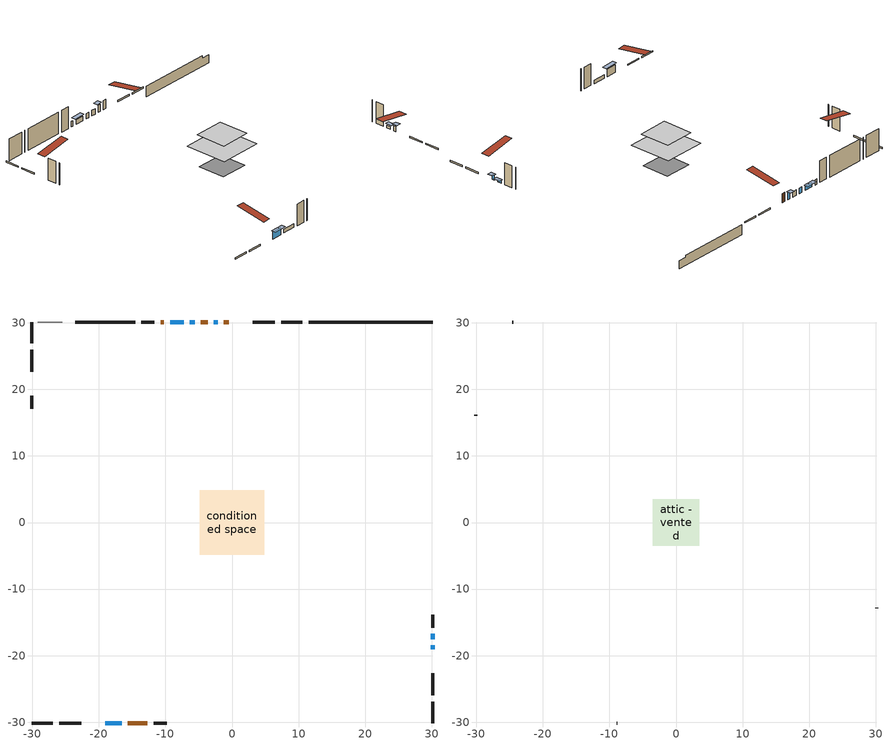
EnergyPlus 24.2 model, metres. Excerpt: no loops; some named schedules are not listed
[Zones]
conditioned space
 floor adiabatic (AdiabaticFloorConstruction): -4.82,-4.82 -4.82,4.82 4.82,4.82 4.82,-4.82 z2.72
 floor foundation (Slab1 construction): -3.19,-3.19 -3.19,3.19 3.19,3.19 3.19,-3.19 z-1.98
 wall outside (RimJoist1 construction): 10.58,30.11 7.36,30.11 / -30.11,-30.11 -26.89,-30.11 / -30.11,30.11 -30.11,26.89 / 30.11,-30.11 30.11,-26.89 z0.28:0.58
 wall outside (RimJoist2 construction): 6.43,30.11 3.11,30.11 / -25.96,-30.11 -22.64,-30.11 / -30.11,25.96 -30.11,22.64 / 30.11,-25.96 30.11,-22.64 z0.28:0.58
 wall outside (AdiabaticWallConstruction 1): -0.49,30.11 -1.24,30.11 z0.28:2.31
 wall outside (AdiabaticWallConstruction): -2.17,30.11 -2.73,30.11 z0.28:1.86; -5.59,30.11 -6.34,30.11 z0.28:1.5; 30.11,-19.03 30.11,-18.44 z0.28:1.45; -19.03,-30.11 -16.57,-30.11 z0.28:1.91; 30.11,-17.52 30.11,-16.7 z0.28:0.89; -7.27,30.11 -9.3,30.11 z0.28:1.3
 wall outside (Wall1 construction): -11.65,30.11 -13.6,30.11 / -11.76,-30.11 -9.82,-30.11 / -30.11,19.03 -30.11,17.08 / 30.11,-15.77 30.11,-13.82 z0.28:5.16
 wall foundation (FoundationWall1 construction): 11.51,30.11,-1.98 11.51,30.11,0.28 28.25,30.11,0.28 28.25,30.11,-0.21 30.11,30.11,-0.21 30.11,30.11,-1.98
 wall othersidecoefficients (AdiabaticWallConstruction): -3.65,30.11 -4.66,30.11 / -10.23,30.11 -10.72,30.11 z0.28:1.5; -15.64,-30.11 -12.69,-30.11 z0.28:1.07
 wall othersidecoefficients (Wall2 construction): -14.53,30.11 -23.54,30.11 z0.28:5.16
 wall adiabatic (Wall4 construction): -25.49,30.11 -29.18,30.11 z0.28:5.16
 window (WindowConstruction 3): -2.17,30.11 -2.73,30.11 z0.28:1.86
 window (WindowConstruction 5): -5.59,30.11 -6.34,30.11 z0.28:1.5
 window (WindowConstruction 4): 30.11,-19.03 30.11,-18.44 z0.28:1.45
 window (WindowConstruction): -19.03,-30.11 -16.57,-30.11 z0.28:1.9
 window (WindowConstruction 1): 30.11,-17.52 30.11,-16.7 z0.28:0.89
 window (WindowConstruction 2): -7.27,30.11 -9.3,30.11 z0.28:1.29
 door (Door): -0.49,30.11 -1.24,30.11 z0.28:2.31
 door inside (Window 2): -3.66,30.11 -4.66,30.11 z0.28:1.5
 door inside (Window): -15.64,-30.11 -12.69,-30.11 z0.28:1.07
 door inside (Window 1): -10.23,30.11 -10.72,30.11 z0.28:1.5
 ceiling adiabatic (AdiabaticFloorConstruction): 4.82,-4.82 4.82,4.82 -4.82,4.82 -4.82,-4.82 z2.72
attic - vented
 floor to conditioned space (Floor1 construction Reversed): -3.48,-3.48 -3.48,3.48 3.48,3.48 3.48,-3.48 z5.16
 wall outside (Wall3 construction): -24.47,30.11 -24.56,30.11 / -8.89,-30.11 -8.79,-30.11 / -30.11,16.15 -30.11,16.05 / 30.11,-12.9 30.11,-12.8 z0.28:5.16
 roof outside (Roof1 construction): 0.44,30.11,5.16 0.44,23.2,6.31 2.19,23.2,6.31 2.19,30.11,5.16; -19.96,-30.11,5.16 -19.96,-23.2,6.31 -21.71,-23.2,6.31 -21.71,-30.11,5.16; -30.11,19.96,5.16 -23.2,19.96,6.31 -23.2,21.71,6.31 -30.11,21.71,5.16; 30.11,-19.96,5.16 23.2,-19.96,6.31 23.2,-21.71,6.31 30.11,-21.71,5.16
shading: -3.03,30.11 -1.87,30.11 -1.87,31.02 -3.03,31.02 z2.15; 30.11,-18.15 30.11,-19.33 31.02,-19.33 31.02,-18.15 z1.75; -16.27,-30.11 -19.33,-30.11 -19.33,-31.02 -16.27,-31.02 z2.2; 30.11,-16.4 30.11,-17.81 31.02,-17.81 31.02,-16.4 z1.19; -9.6,30.11 -6.97,30.11 -6.97,31.02 -9.6,31.02 z1.59
[Building]
Building 1: Terrain=Suburbs
[Site:Location]
Quebec Intl AP_QC: Latitude {deg}=46.8; Longitude {deg}=-71.38; Time Zone {hr}=-5; Elevation {m}=74; Keep Site Location Information=Yes
[Site:GroundTemperature:Shallow]
0.0108218, -2.24938, -2.43038, -1.3578, 2.94801, 7.23376, 10.9493, 13.303, 13.5029, 11.5886, 7.96783, 3.81355
[Site:WaterMainsTemperature]
Calculation Method=Schedule; Temperature Schedule=mains temperature schedule
[Material] Roughness=Rough; Thermal Absorptance=0.9
Name | Thickness {m} | Conductivity {W/m-K} | Density {kg/m3} | Specific Heat {J/kg-K} | Solar Absorptance | Visible Absorptance
asphalt or fiberglass shingles | 0.00635 | 0.162714 | 1121.4 | 1465.45 | 0.4 | 0.4
ceiling loosefill ins | 0.338667 | 0.0480833 | 16.02 | 1046.75 | 0.7 | 0.7
ceiling stud and cavity | 0.1397 | 0.86233 | 65.682 | 1177.47 | 0.7 | 0.7
concrete 4.0 in. | 0.1016 | 1.803125 | 2242.8 | 837.4 | 0.7 | 0.7
concrete 8.0 in. | 0.2032 | 1.803125 | 2242.8 | 837.4 | 0.7 | 0.7
door material | 0.04445 | 0.450386 | 512.64 | 1214.23 | 0.7 | 0.7
door material 1 | 0.04445 | 2.524375 | 512.64 | 1214.23 | 0.7 | 0.7
door material 2 | 0.04445 | 0.053851 | 512.64 | 1214.23 | 0.7 | 0.7
exterior vertical ins | 0.0330777 | 0.029427 | 32.04 | 1214.23 | 0.7 | 0.7
floor covering | 0.0127 | 0.0433444 | 54.468 | 1339.84 | 0.6 | 0.6
floor rigid ins; wall rigid ins 1 | 0.512978 | 0.029427 | 32.04 | 1214.23 | 0.7 | 0.7
floor stud and cavity | 0.1397 | 1.75129 | 37.0049 | 1207.88 | 0.7 | 0.7
furniture material conditioned space 1 | 0.1524 | 0.115458 | 640.8 | 1214.23 | 0.6 | 0.6
gypsum board | 0.0127 | 0.160291 | 801 | 837.4 | 0.6 | 0.6
gypsum board 1 | 0.0127 | 0.160291 | 801 | 837.4 | 0.7 | 0.7
osb sheathing 0.5 in. | 0.0127 | 0.115458 | 512.64 | 1214.23 | 0.7 | 0.7
osb sheathing 0.5 in. 1 | 0.0127 | 0.115458 | 512.64 | 1214.23 | 0.4 | 0.4
osb sheathing 0.75 in. | 0.01905 | 0.115458 | 512.64 | 1214.23 | 0.7 | 0.7
osb sheathing 2.0 in. | 0.0508 | 0.115458 | 512.64 | 1214.23 | 0.7 | 0.7
rim joist stud and cavity | 0.0508 | 0.0419588 | 125.044 | 1163.47 | 0.6 | 0.6
rim joist stud and cavity 1 | 0.0508 | 0.0572898 | 125.044 | 1163.47 | 0.6 | 0.6
wall rigid ins | 0.051816 | 0.029427 | 32.04 | 1214.23 | 0.4 | 0.4
wall stud and cavity | 0.1397 | 0.0767295 | 139.0536 | 1170.24 | 0.7 | 0.7
wall stud and cavity 1 | 0.1397 | 0.084264 | 139.0536 | 1170.24 | 0.7 | 0.7
wall stud and cavity 2 | 0.0889 | 6.1454 | 50.32683 | 1063.81 | 0.6 | 0.6
wall stud and cavity 3 | 0.1397 | 0.627001 | 139.0536 | 1170.24 | 0.7 | 0.7
wall stud and cavity 4 | 0.0889 | 0.380278 | 52.3479 | 1209.89 | 0.7 | 0.7
wall stud and cavity 5 | 0.0889 | 0.391764 | 83.0341 | 1211.67 | 0.7 | 0.7
wood siding | 0.0254 | 0.102417 | 544.68 | 1172.36 | 0.4 | 0.4
wood siding 1 | 0.00254 | 0.102417 | 544.68 | 1172.36 | 0.4 | 0.4
wood siding 2; wood siding 3; wood siding 4 | 0.0254 | 0.102417 | 544.68 | 1172.36 | 0.7 | 0.7
[WindowMaterial:SimpleGlazingSystem]
Name | U-Factor {W/m2-K} | Solar Heat Gain Coefficient
WindowMaterial | 2.89351 | 0.66
WindowMaterial 1 | 3.04852 | 0.45
WindowMaterial 2 | 2.95483 | 0.57
WindowMaterial 3 | 2.969594 | 0.62
WindowMaterial 4 | 3.023535 | 0.49
WindowMaterial 5 | 3.00991 | 0.48
[Construction]
AdiabaticFloorConstruction: floor stud and cavity, floor rigid ins, osb sheathing 0.75 in., floor covering
AdiabaticWallConstruction: wood siding 3, wall rigid ins 1, wall stud and cavity 4, gypsum board
AdiabaticWallConstruction 1: wood siding 4, wall rigid ins 1, wall stud and cavity 4, gypsum board
Door: door material 2
Floor1 construction Reversed: gypsum board, ceiling stud and cavity, ceiling loosefill ins
FoundationWall1 construction: concrete 8.0 in., gypsum board 1
furniture construction conditioned space 1: furniture material conditioned space 1
PartitionWallConstruction: gypsum board, wall stud and cavity 5, gypsum board
RimJoist1 construction: wood siding 2, osb sheathing 2.0 in., rim joist stud and cavity
RimJoist2 construction: wood siding 2, osb sheathing 2.0 in., rim joist stud and cavity 1
Roof1 construction: asphalt or fiberglass shingles
Slab1 construction: concrete 4.0 in.
Wall1 construction: wood siding, osb sheathing 0.5 in., wall stud and cavity, gypsum board
Wall2 construction: osb sheathing 0.5 in. 1, wall stud and cavity 1, gypsum board
Wall3 construction: wood siding 1, wall stud and cavity 2
Wall4 construction: wall rigid ins, osb sheathing 0.5 in., wall stud and cavity 3, gypsum board
Window: door material
Window 1; Window 2: door material 1
WindowConstruction: WindowMaterial
WindowConstruction 1: WindowMaterial 1
WindowConstruction 2: WindowMaterial 2
WindowConstruction 3: WindowMaterial 3
WindowConstruction 4: WindowMaterial 4
WindowConstruction 5: WindowMaterial 5
[Zone] Multiplier=1; Part of Total Floor Area=Yes
Name | Volume {m3}
attic - vented | 9.20033
conditioned space | 334.8
[Space]
Name | Zone | Volume {m3}
attic - vented 1 | attic - vented | 9.20033
conditioned space 1 | conditioned space | 334.8
[ZoneInfiltration:EffectiveLeakageArea]
infil attic - vented 1: Zone or Space=attic - vented 1; Schedule=Always On Discrete; Effective Air Leakage Area {cm2}=1783.75; Stack Coefficient=0.000419129; Wind Coefficient=1.38323e-05
[ZoneMixing]
whole house fan mix: Zone or Space=attic - vented; Schedule=Always On Continuous; Design Flow Rate Calculation Method=Flow/Zone; Design Flow Rate {m3/s}=0; Source Zone or Space=conditioned space
[SurfaceProperty:ExposedFoundationPerimeter]
Slab1: Exposed Perimeter Calculation Method=TotalExposedPerimeter; Total Exposed Perimeter {m}=18.593
[SurfaceProperty:OtherSideCoefficients]
other non-freezing space: Combined Convective/Radiative Film Coefficient {W/m2-K}=8.35; Constant Temperature Coefficient=1; External Dry-Bulb Temperature Coefficient=0; Ground Temperature Coefficient=0; Wind Speed Coefficient=0; Zone Air Temperature Coefficient=0; Constant Temperature Schedule=other non-freezing space; Previous Other Side Temperature Coefficient=0
[InternalMass] Zone or ZoneList=conditioned space; Space or SpaceList=conditioned space 1
Name | Construction | Surface Area {m2}
furniture mass conditioned space 1 | furniture construction conditioned space 1 | 53.4001
partition wall mass | PartitionWallConstruction | 133.5
[Lights]
interior lighting: Zone or ZoneList or Space or SpaceList=conditioned space 1; Schedule=interior lighting schedule; Design Level Calculation Method=LightingLevel; Lighting Level {W}=343.2; Return Air Fraction=0; Fraction Radiant=0.6; Fraction Visible=0.2; Fraction Replaceable=1
[People]
occupants: Zone or ZoneList or Space or SpaceList=conditioned space 1; Number of People Schedule=occupants schedule; Number of People Calculation Method=People; Number of People=3; Fraction Radiant=0.314171; Sensible Heat Fraction=0.56303; Activity Level Schedule=occupants activity schedule; Carbon Dioxide Generation Rate {m3/s-W}=0; Enable ASHRAE 55 Comfort Warnings=No; Mean Radiant Temperature Calculation Type=EnclosureAveraged
[ElectricEquipment] Zone or ZoneList or Space or SpaceList=conditioned space 1; Design Level Calculation Method=EquipmentLevel
Name | Schedule | Design Level {W} | Fraction Latent | Fraction Radiant | Fraction Lost
clothes dryer | clothes dryer schedule | 140.772 | 0.015 | 0.081 | 0.85
clothes washer | clothes washer schedule | 32.1985 | 0.03 | 0.162 | 0.7
cooking range | cooking range schedule | 208.969 | 0.08 | 0.432 | 0.2
dishwasher | dishwasher schedule | 66.8632 | 0.3 | 0.18 | 0.4
fridge | fridge schedule | 72.9452 | 0 | 0.6 | 0
mech vent bath fan 0 | mech vent bath fan 0 schedule | 50.2 | 0 | 0 | 1
mech vent bath fan 1 | mech vent bath fan 1 schedule | 50.2 | 0 | 0 | 1
mech vent house fan | mech vent house fan schedule | 0 | 0 | 0 | 1
mech vent house fan cfis | mech vent house fan cfis schedule | 0 | 0 | 0 | 0
mech vent range fan 0 | mech vent range fan 0 schedule | 57 | 0 | 0 | 1
misc plug loads | misc plug loads schedule | 494.7 | 0.045 | 0.513 | 0.1
whole house fan | Always On Discrete | 0 | 0 | 0 | 1
[OtherEquipment] Zone or ZoneList or Space or SpaceList=conditioned space 1; Design Level Calculation Method=EquipmentLevel
Name | Fuel Type | Schedule | Design Level {W} | Fraction Latent | Fraction Radiant | Fraction Lost
clothes dryer 1 | Electricity | clothes dryer schedule | 0 | 0.015 | 0.081 | 0.85
cooking range 1 | Electricity | cooking range schedule | 0 | 0.08 | 0.432 | 0.2
general water use latent | None | general water use schedule | 59.3978 | 1 | 0 | 0
general water use sensible | None | general water use schedule | -58.539 | 0 | 0.6 | 0
mech vent house fan latent load | None | Always On Discrete | 0 | 1 | 0 | 0
mech vent house fan sensible load | None | Always On Discrete | 0 | 0 | 0 | 0
water heater energy adjustment1 | Electricity | Always On Discrete | 0.01 | 0 | 0 | 1
[ZoneInfiltration:DesignFlowRate] Zone or ZoneList or Space or SpaceList=conditioned space 1; Schedule=Always On Discrete; Design Flow Rate Calculation Method=Flow/Zone; Design Flow Rate {m3/s}=0
infil flow; natural vent flow; whole house fan flow
[AvailabilityManager:Scheduled]
furnace airloop Availability Manager: Schedule=Always On Discrete
[Foundation:Kiva]
Foundation Kiva 1: Initial Indoor Air Temperature {C}=18; Wall Height Above Grade {m}=0.279989; Wall Depth Below Slab {m}=0.2032; Custom Block Material Name 1=exterior vertical ins; Custom Block Depth 1 {m}=2.26; Custom Block X Position 1 {m}=0.2159; Custom Block Z Position 1 {m}=0
[Foundation:Kiva:Settings]
Soil Conductivity {W/m-K}=0.849921; Soil Density {kg/m3}=1842.3; Soil Specific Heat {J/kg-K}=418.7; Ground Solar Absorptivity=0.9; Ground Thermal Absorptivity=0.9; Ground Surface Roughness {m}=0.03; Far-Field Width {m}=40; Deep-Ground Boundary Condition=ZeroFlux; Deep-Ground Depth {m}=40; Minimum Cell Dimension {m}=0.2; Maximum Cell Growth Coefficient=3; Simulation Timestep=Timestep
[Exterior:Lights]
exterior lighting: Schedule=exterior lighting schedule; Design Level {W}=75.6
[EnergyManagementSystem:GlobalVariable]
furnace_airloop_Fan_RTF
infil_program_Qfan
infil_program_Qinf
natural_vent_program_Qnv
natural_vent_program_Qwhf
[EnergyManagementSystem:Sensor]
Name | Output:Variable or Output:Meter Index Key | Output:Variable or Output:Meter
airflow_gain | infil flow | Infiltration Sensible Heat Gain Energy
airflow_gain_1 | natural vent flow | Infiltration Sensible Heat Gain Energy
airflow_gain_2 | whole house fan flow | Infiltration Sensible Heat Gain Energy
airflow_loss | infil flow | Infiltration Sensible Heat Loss Energy
airflow_loss_1 | natural vent flow | Infiltration Sensible Heat Loss Energy
airflow_loss_2 | whole house fan flow | Infiltration Sensible Heat Loss Energy
clg_load_cond |  | Cooling:EnergyTransfer:Zone:CONDITIONED SPACE
clg_sp_s; clg_sp_s_1 | cooling setpoint | Schedule Value
clothes_dryer_exhaust_0_sch_s | clothes dryer exhaust 0 schedule | Schedule Value
cool_season | cooling season schedule | Schedule Value
htg_load_cond |  | Heating:EnergyTransfer:Zone:CONDITIONED SPACE
htg_sp_s; htg_sp_s_1 | heating setpoint | Schedule Value
ig_ee_conv | clothes dryer | Electric Equipment Convective Heating Energy
ig_ee_conv_2 | cooking range | Electric Equipment Convective Heating Energy
ig_ee_conv_4 | fridge | Electric Equipment Convective Heating Energy
ig_ee_conv_5 | misc plug loads | Electric Equipment Convective Heating Energy
ig_ee_conv_6 | whole house fan | Electric Equipment Convective Heating Energy
ig_ee_rad | clothes dryer | Electric Equipment Radiant Heating Energy
ig_ee_rad_2 | cooking range | Electric Equipment Radiant Heating Energy
ig_ee_rad_4 | fridge | Electric Equipment Radiant Heating Energy
ig_ee_rad_5 | misc plug loads | Electric Equipment Radiant Heating Energy
ig_ee_rad_6 | whole house fan | Electric Equipment Radiant Heating Energy
ig_lgt_conv | interior lighting | Lights Convective Heating Energy
ig_lgt_rad | interior lighting | Lights Radiant Heating Energy
ig_lgt_vis | interior lighting | Lights Visible Radiation Heating Energy
ig_oe_conv | clothes dryer 1 | Other Equipment Convective Heating Energy
ig_oe_conv_1 | cooking range 1 | Other Equipment Convective Heating Energy
ig_oe_conv_2 | general water use latent | Other Equipment Convective Heating Energy
ig_oe_conv_3 | general water use sensible | Other Equipment Convective Heating Energy
ig_oe_conv_4 | water heater energy adjustment1 | Other Equipment Convective Heating Energy
ig_oe_rad | clothes dryer 1 | Other Equipment Radiant Heating Energy
ig_oe_rad_1 | cooking range 1 | Other Equipment Radiant Heating Energy
ig_oe_rad_2 | general water use latent | Other Equipment Radiant Heating Energy
ig_oe_rad_3 | general water use sensible | Other Equipment Radiant Heating Energy
ig_oe_rad_4 | water heater energy adjustment1 | Other Equipment Radiant Heating Energy
ig_ppl_conv | occupants | People Convective Heating Energy
ig_ppl_rad | occupants | People Radiant Heating Energy
im_conv | furniture mass conditioned space 1 | Surface Inside Face Convection Heat Gain Energy
im_conv_1 | partition wall mass | Surface Inside Face Convection Heat Gain Energy
im_ig | furniture mass conditioned space 1 | Surface Inside Face Internal Gains Radiation Heat Gain Energy
im_ig_1 | partition wall mass | Surface Inside Face Internal Gains Radiation Heat Gain Energy
im_lgt | furniture mass conditioned space 1 | Surface Inside Face Lights Radiation Heat Gain Energy
im_lgt_1 | partition wall mass | Surface Inside Face Lights Radiation Heat Gain Energy
im_sol | furniture mass conditioned space 1 | Surface Inside Face Solar Radiation Heat Gain Energy
im_sol_1 | partition wall mass | Surface Inside Face Solar Radiation Heat Gain Energy
im_surf | furniture mass conditioned space 1 | Surface Inside Face Net Surface Thermal Radiation Heat Gain Energy
im_surf_1 | partition wall mass | Surface Inside Face Net Surface Thermal Radiation Heat Gain Energy
mech_vent_bath_fan_0_sch_s | mech vent bath fan 0 schedule | Schedule Value
mech_vent_bath_fan_1_sch_s | mech vent bath fan 1 schedule | Schedule Value
mech_vent_range_fan_0_sch_s | mech vent range fan 0 schedule | Schedule Value
mv_conv | mech vent bath fan 0 | Electric Equipment Convective Heating Energy
mv_conv_1 | mech vent bath fan 1 | Electric Equipment Convective Heating Energy
mv_conv_2 | mech vent house fan | Electric Equipment Convective Heating Energy
mv_conv_3 | mech vent house fan cfis | Electric Equipment Convective Heating Energy
mv_conv_4 | mech vent range fan 0 | Electric Equipment Convective Heating Energy
mv_conv_5 | mech vent house fan latent load | Other Equipment Convective Heating Energy
mv_conv_6 | mech vent house fan sensible load | Other Equipment Convective Heating Energy
mv_rad | mech vent bath fan 0 | Electric Equipment Radiant Heating Energy
mv_rad_1 | mech vent bath fan 1 | Electric Equipment Radiant Heating Energy
mv_rad_2 | mech vent house fan | Electric Equipment Radiant Heating Energy
mv_rad_3 | mech vent house fan cfis | Electric Equipment Radiant Heating Energy
mv_rad_4 | mech vent range fan 0 | Electric Equipment Radiant Heating Energy
mv_rad_5 | mech vent house fan latent load | Other Equipment Radiant Heating Energy
mv_rad_6 | mech vent house fan sensible load | Other Equipment Radiant Heating Energy
natural_vent_s | natural vent schedule | Schedule Value
oa_temp |  | Site Outdoor Air Drybulb Temperature
out_pb_s |  | Site Outdoor Air Barometric Pressure
out_wt_s |  | Site Outdoor Air Humidity Ratio
site_vw_s |  | Site Wind Speed
ss_back_out | Window1 | Surface Window Shortwave from Zone Back Out Window Heat Transfer Rate
ss_back_out_1 | Window11 | Surface Window Shortwave from Zone Back Out Window Heat Transfer Rate
ss_back_out_2 | Window2 | Surface Window Shortwave from Zone Back Out Window Heat Transfer Rate
ss_back_out_3 | Window3 | Surface Window Shortwave from Zone Back Out Window Heat Transfer Rate
ss_back_out_4 | Window4 | Surface Window Shortwave from Zone Back Out Window Heat Transfer Rate
ss_back_out_5 | Window5 | Surface Window Shortwave from Zone Back Out Window Heat Transfer Rate
ss_conv | Door1 | Surface Inside Face Convection Heat Gain Energy
ss_conv_1 | Window1 | Surface Inside Face Convection Heat Gain Energy
ss_conv_2 | Window10 | Surface Inside Face Convection Heat Gain Energy
ss_conv_3 | Window11 | Surface Inside Face Convection Heat Gain Energy
ss_conv_4 | Window2 | Surface Inside Face Convection Heat Gain Energy
ss_conv_5 | Window3 | Surface Inside Face Convection Heat Gain Energy
ss_conv_6 | Window4 | Surface Inside Face Convection Heat Gain Energy
ss_conv_7 | Window5 | Surface Inside Face Convection Heat Gain Energy
ss_conv_8 | Window7 | Surface Inside Face Convection Heat Gain Energy
ss_conv_9 | Window9 | Surface Inside Face Convection Heat Gain Energy
ss_ig | Door1 | Surface Inside Face Internal Gains Radiation Heat Gain Energy
ss_ig_1 | Window1 | Surface Inside Face Internal Gains Radiation Heat Gain Energy
ss_ig_2 | Window10 | Surface Inside Face Internal Gains Radiation Heat Gain Energy
ss_ig_3 | Window11 | Surface Inside Face Internal Gains Radiation Heat Gain Energy
ss_ig_4 | Window2 | Surface Inside Face Internal Gains Radiation Heat Gain Energy
ss_ig_5 | Window3 | Surface Inside Face Internal Gains Radiation Heat Gain Energy
ss_ig_6 | Window4 | Surface Inside Face Internal Gains Radiation Heat Gain Energy
ss_ig_7 | Window5 | Surface Inside Face Internal Gains Radiation Heat Gain Energy
ss_ig_8 | Window7 | Surface Inside Face Internal Gains Radiation Heat Gain Energy
ss_ig_9 | Window9 | Surface Inside Face Internal Gains Radiation Heat Gain Energy
ss_lgt | Door1 | Surface Inside Face Lights Radiation Heat Gain Energy
ss_lgt_1 | Window10 | Surface Inside Face Lights Radiation Heat Gain Energy
ss_lgt_2 | Window7 | Surface Inside Face Lights Radiation Heat Gain Energy
ss_lgt_3 | Window9 | Surface Inside Face Lights Radiation Heat Gain Energy
ss_sol | Door1 | Surface Inside Face Solar Radiation Heat Gain Energy
ss_sol_1 | Window10 | Surface Inside Face Solar Radiation Heat Gain Energy
ss_sol_2 | Window7 | Surface Inside Face Solar Radiation Heat Gain Energy
ss_sol_3 | Window9 | Surface Inside Face Solar Radiation Heat Gain Energy
ss_surf | Door1 | Surface Inside Face Net Surface Thermal Radiation Heat Gain Energy
ss_surf_1 | Window1 | Surface Inside Face Net Surface Thermal Radiation Heat Gain Energy
ss_surf_2 | Window10 | Surface Inside Face Net Surface Thermal Radiation Heat Gain Energy
ss_surf_3 | Window11 | Surface Inside Face Net Surface Thermal Radiation Heat Gain Energy
ss_surf_4 | Window2 | Surface Inside Face Net Surface Thermal Radiation Heat Gain Energy
ss_surf_5 | Window3 | Surface Inside Face Net Surface Thermal Radiation Heat Gain Energy
ss_surf_6 | Window4 | Surface Inside Face Net Surface Thermal Radiation Heat Gain Energy
ss_surf_7 | Window5 | Surface Inside Face Net Surface Thermal Radiation Heat Gain Energy
ss_surf_8 | Window7 | Surface Inside Face Net Surface Thermal Radiation Heat Gain Energy
ss_surf_9 | Window9 | Surface Inside Face Net Surface Thermal Radiation Heat Gain Energy
ss_trans_in | Window1 | Surface Window Transmitted Solar Radiation Rate
ss_trans_in_1 | Window11 | Surface Window Transmitted Solar Radiation Rate
ss_trans_in_2 | Window2 | Surface Window Transmitted Solar Radiation Rate
ss_trans_in_3 | Window3 | Surface Window Transmitted Solar Radiation Rate
ss_trans_in_4 | Window4 | Surface Window Transmitted Solar Radiation Rate
ss_trans_in_5 | Window5 | Surface Window Transmitted Solar Radiation Rate
ss_trans_out | Window1 | Surface Inside Face Initial Transmitted Diffuse Transmitted Out Window Solar Radiation Rate
ss_trans_out_1 | Window11 | Surface Inside Face Initial Transmitted Diffuse Transmitted Out Window Solar Radiation Rate
ss_trans_out_2 | Window2 | Surface Inside Face Initial Transmitted Diffuse Transmitted Out Window Solar Radiation Rate
ss_trans_out_3 | Window3 | Surface Inside Face Initial Transmitted Diffuse Transmitted Out Window Solar Radiation Rate
ss_trans_out_4 | Window4 | Surface Inside Face Initial Transmitted Diffuse Transmitted Out Window Solar Radiation Rate
ss_trans_out_5 | Window5 | Surface Inside Face Initial Transmitted Diffuse Transmitted Out Window Solar Radiation Rate
s_conv | Floor1 | Surface Inside Face Convection Heat Gain Energy
s_conv_1 | FoundationWall1 | Surface Inside Face Convection Heat Gain Energy
s_conv_10 | RimJoist2:270 | Surface Inside Face Convection Heat Gain Energy
s_conv_11 | RimJoist2:90 | Surface Inside Face Convection Heat Gain Energy
s_conv_12 | Slab1 | Surface Inside Face Convection Heat Gain Energy
s_conv_13 | Wall1:0 | Surface Inside Face Convection Heat Gain Energy
s_conv_14 | Wall1:180 | Surface Inside Face Convection Heat Gain Energy
s_conv_15 | Wall1:270 | Surface Inside Face Convection Heat Gain Energy
s_conv_16 | Wall1:90 | Surface Inside Face Convection Heat Gain Energy
s_conv_17 | Wall2 | Surface Inside Face Convection Heat Gain Energy
s_conv_18 | Wall4 | Surface Inside Face Convection Heat Gain Energy
s_conv_2 | inferred conditioned ceiling | Surface Inside Face Convection Heat Gain Energy
s_conv_3 | inferred conditioned floor | Surface Inside Face Convection Heat Gain Energy
s_conv_4 | RimJoist1:0 | Surface Inside Face Convection Heat Gain Energy
s_conv_5 | RimJoist1:180 | Surface Inside Face Convection Heat Gain Energy
s_conv_6 | RimJoist1:270 | Surface Inside Face Convection Heat Gain Energy
s_conv_7 | RimJoist1:90 | Surface Inside Face Convection Heat Gain Energy
s_conv_8 | RimJoist2:0 | Surface Inside Face Convection Heat Gain Energy
s_conv_9 | RimJoist2:180 | Surface Inside Face Convection Heat Gain Energy
s_ig | Floor1 | Surface Inside Face Internal Gains Radiation Heat Gain Energy
s_ig_1 | FoundationWall1 | Surface Inside Face Internal Gains Radiation Heat Gain Energy
s_ig_10 | RimJoist2:270 | Surface Inside Face Internal Gains Radiation Heat Gain Energy
